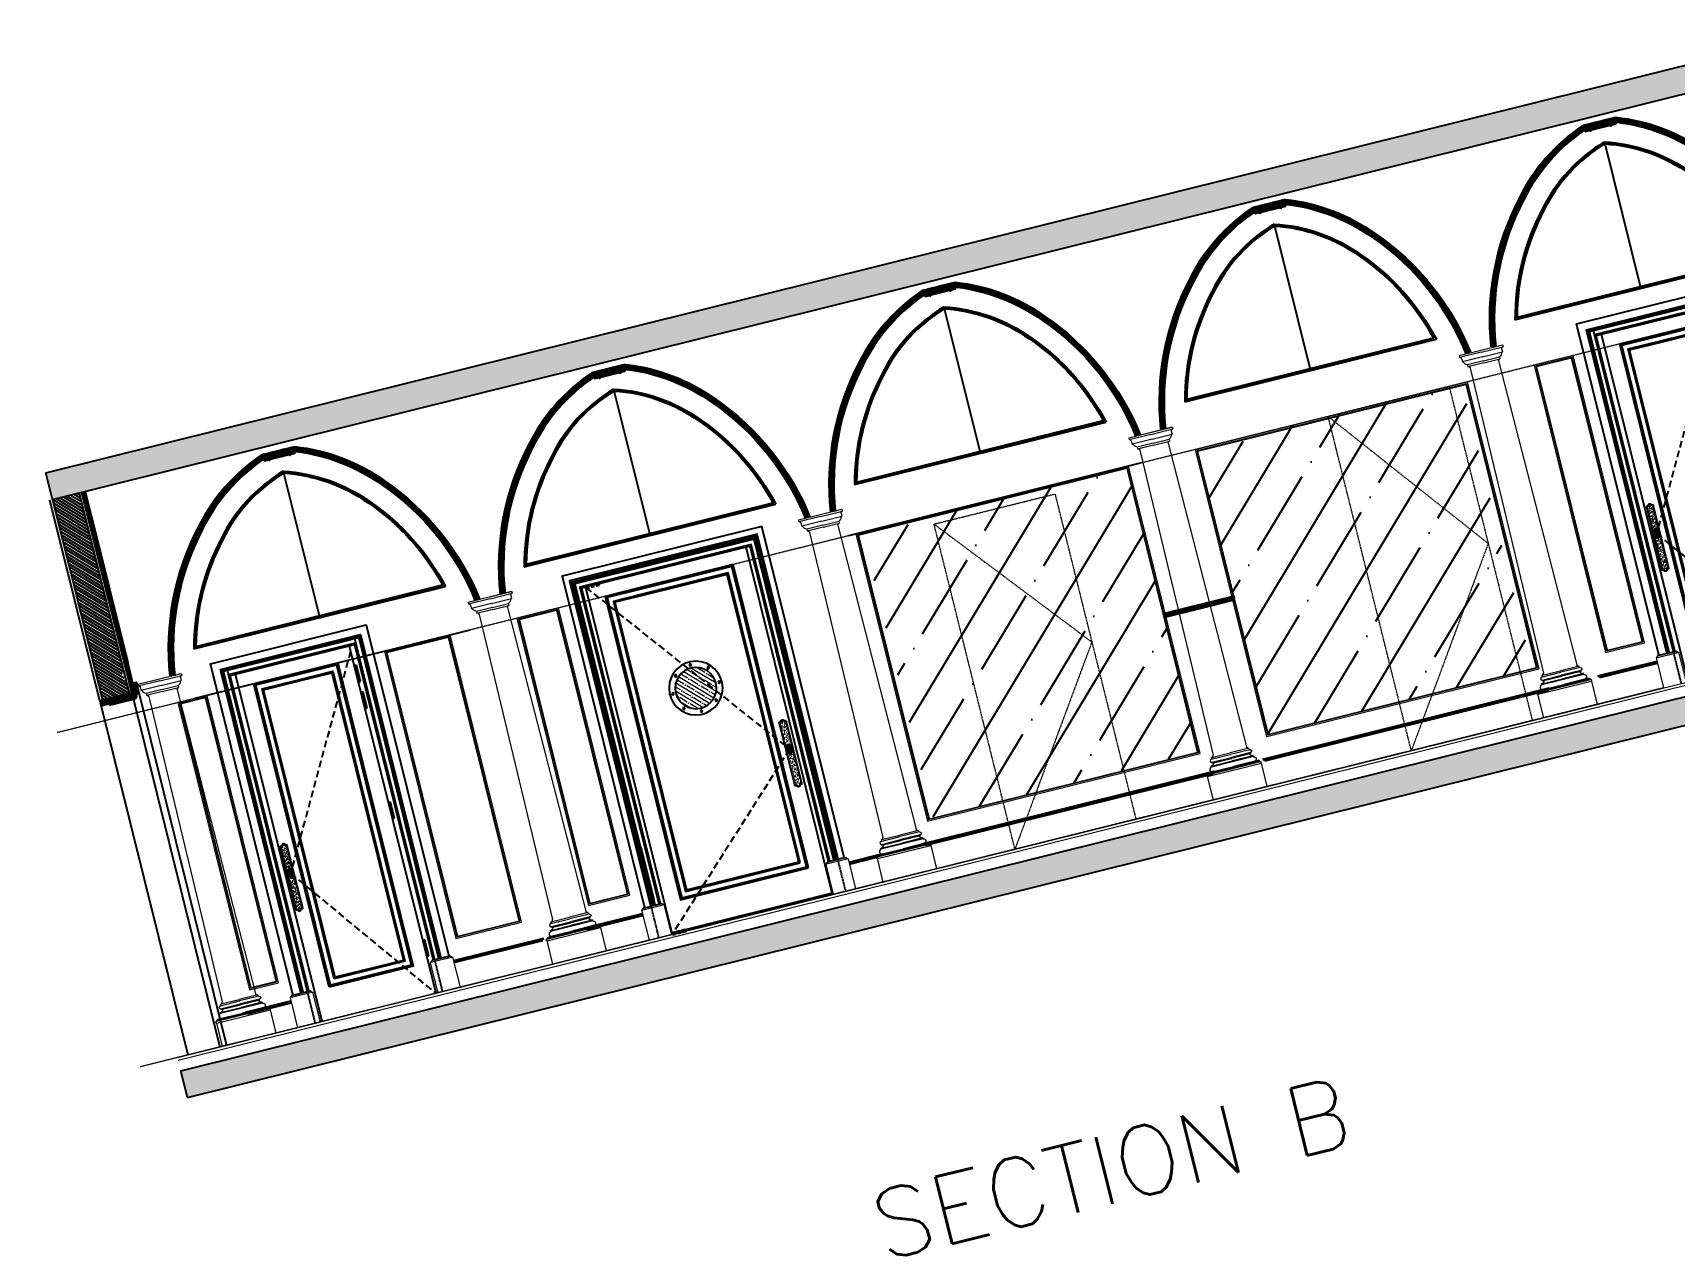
# Model space of a CAD drawing. Header units: inches. Extents: x -207898 to 3408902, y 497526 to 4632928.
# Drawn here: x 262809 to 274724, y 502035 to 510910 of the extents above; entities that cross this region are included whole.
import ezdxf

# ---------------------------------------------------------------- set-up
doc = ezdxf.new("R2010")
doc.units = ezdxf.units.IN
doc.header["$MEASUREMENT"] = 0
for name, pattern in [('DASHED', [0.75, 0.5, -0.25]), ('HIDDEN', [0.375, 0.25, -0.125]), ('HIDDEN2', [0.1875, 0.125, -0.0625])]:
    doc.linetypes.add(name, pattern=pattern)
for name, color, linetype in [('8', 8, 'Continuous'), ('A-Hidden', 8, 'HIDDEN'), ('A-Plaster', 1, 'Continuous'), ('A-TEXT', 7, 'Continuous'), ('brass', 40, 'Continuous'), ('Calliper_stone plaster plan', 31, 'Continuous'), ('DETAIL', 1, 'Continuous'), ('Ext.Walls', 31, 'Continuous'), ('gypsum', 31, 'Continuous'), ('Layer1', 1, 'Continuous'), ('Layer2', 2, 'Continuous'), ('Layer3', 7, 'Continuous'), ('Layer7', 8, 'Continuous'), ('text', 7, 'Continuous'), ('WOOD', 23, 'Continuous')]:
    doc.layers.add(name, color=color, linetype=linetype)
for name, color, linetype, lineweight in [('A-FLOR-TIL1', 6, 'Continuous', 18), ('DIM', 252, 'Continuous', 35), ('Glass', 4, 'Continuous', 0), ('Marble', 6, 'Continuous', 0)]:
    doc.layers.add(name, color=color, linetype=linetype, lineweight=lineweight)
doc.styles.add('romans', font='romans.shx')
pattern_1 = [(148.97142, (267658.8734, 504806.822), (-3.865991, -6.426827), [])]

# ---------------------------------------------------------------- blocks, each defined once
blk = doc.blocks.new('seca')
at = {"layer": 'Layer7', "ltscale": 300}
h = blk.add_hatch(dxfattribs=at)
h.set_pattern_fill('AR-CONC', color=256, scale=10, angle=-13.9714, style=0)
h.set_pattern_definition([(116.028577, (-385371.086, -318706.174), (-71.119169, 11.2278116), [7.5, -82.5]), (171.028577, (-385371.086, -318706.174), (31.625426, 69.643965), [6, -66]), (65.577177, (-385377.01, -318705.24), (-39.493806, 80.871745), [6.374019, -70.114211]), (119.844377, (-385366.26, -318686.77), (-107.563064, 9.705012), [11.25, -123.75]), (69.392977, (-385375.22, -318685.96), (-67.18229, 117.096285), [9.561029, -105.1713]), (174.844377, (-385366.26, -318686.77), (-67.182198, 117.096337), [9, -99]), (145.028577, (-385377.17, -318689.203), (-67.645578, -24.659192), [7.5, -82.5]), (200.028577, (-385377.17, -318689.2), (-6.103844, 76.244295), [6, -66]), (94.577177, (-385382.806, -318691.26), (-73.749461, 51.585045), [6.374019, -70.114211]), (128.528577, (-385371.086, -318706.174), (6.8573079, 32.5981461), [0, -65.2, 0, -67, 0, -66.25]), (158.528577, (-385371.086, -318706.174), (-16.0061014, 44.6258503), [0, -38.2, 0, -63.7, 0, -25.25]), (198.528577, (-385349.446, -318711.558), (-52.3475577, 10.6997366), [0, -25, 0, -78, 0, -103.5]), (208.528577, (-385339.74, -318713.973), (-54.1764206, 23.794676), [0, -32.5, 0, -51.8, 0, -73.5])])
h.paths.add_polyline_path([(100, 4650), (100, 4450), (-13135, 4450), (-13135, 4650)])
h.paths.add_polyline_path([(-13232, 0), (-13232, 200), (100, 200), (100, 0)])
at = {"layer": 'Layer7'}
h = blk.add_hatch(dxfattribs=at)
h.set_pattern_fill('ANSI31,_O', color=8, scale=150, angle=76.0286)
h.set_pattern_definition([(135, (-16963.67, 72613.006), (-13.258252, -13.258252), [])])
edge = h.paths.add_edge_path()
edge.add_line((-12935, 2950), (-13135, 2950))
edge.add_line((-13135, 2950), (-13135, 4450))
edge.add_line((-13135, 4450), (-12935, 4450))
edge.add_line((-12935, 4450), (-12935, 3100))
edge.add_line((-12935, 3100), (-12961, 3100))
edge.add_line((-12961, 3100), (-12961, 3091))
edge.add_line((-12961, 3091), (-12958, 3091))
edge.add_arc((-12945, 3091), 13.4, 180, 270)
edge.add_line((-12945, 3078), (-12945, 3078))
edge.add_line((-12945, 3078), (-12945, 3054))
edge.add_line((-12945, 3054), (-12942, 3054))
edge.add_arc((-12928, 3054), 13.8, 180, 238.1133)
edge.add_line((-12935, 3043), (-12935, 2950))
h = blk.add_hatch(dxfattribs=at)
h.set_pattern_fill('ANSI31,_O', color=8, scale=150, angle=76.0286)
h.set_pattern_definition([(135, (-17060.71, 72588.863), (-13.258252, -13.258252), [])])
h.paths.add_polyline_path([(100, 4450), (-100, 4450), (-100, 200), (100, 200)])
at = {"layer": 'A-FLOR-TIL1', "ltscale": 5}
for p, q in [((-13232, 300), (-100, 300)), ((-13232, 280), (-100, 280))]:
    blk.add_line(p, q, dxfattribs=at)
at = {"layer": 'Layer1', "ltscale": 5}
for points in [[(-13135, 2950), (-13155, 2950), (-13155, 4450)], [(-12935, 2950), (-12915, 2950), (-12915, 4450)], [(-120, 4450), (-120, 300)], [(-13155, 2950), (-13155, 300)], [(-12915, 2950), (-12915, 300)]]:
    blk.add_lwpolyline(points, dxfattribs=at)
at = {"layer": 'Layer3'}
for p, q in [((-13135, 4650), (100, 4650)), ((-13135, 4450), (-13135, 4650, 0)), ((100, 4650), (100, 0)), ((-13135, 4450, 0), (100, 4450, 0)), ((-13135, 4450), (-13135, 2950)), ((-12935, 4450), (-12935, 2950)), ((-100, 4450), (-100, 200)), ((-12935, 2950), (-13135, 2950)), ((-13232, 200), (100, 200)), ((-13232, 0), (-13232, 200)), ((-13232, 0), (100, 0))]:
    blk.add_line(p, q, dxfattribs=at)
blk = doc.blocks.new('arc01')
at = {"layer": 'gypsum'}
h = blk.add_hatch(dxfattribs=at)
h.set_pattern_fill('ANSI31', color=256, scale=50, style=0)
h.set_pattern_definition([(45, (-13254.309, 35270.839), (-4.4194174, 4.4194174), [])])
h.paths.add_polyline_path([(-5, 1232, 0.000273), (-7, 1233), (-254, 1233, 0.000176), (-255, 1233), (-255, 1193, -0.414214), (-245, 1183), (-213, 1183, 1), (-201, 1183), (-60, 1183, 1), (-48, 1183), (-15, 1183, -0.414214), (-5, 1193)])
at = {"color": 2, "elevation": 0}
for points in [[(-255, 1232, 0.128366), (-826, 835, 0.149086), (-1289, -167)], [(-5, 1232, -0.128366), (566, 835, -0.149086), (1028, -167)]]:
    blk.add_lwpolyline(points, format="xyb", dxfattribs=at)
at = {"layer": 'A-Plaster'}
blk.add_line((-130, 1077, 0), (-130, 0), dxfattribs=at)
at = {"layer": 'gypsum'}
for p, q in [((811, -17, 0), (-1072, -17, 0)), ((798, -7, 0), (-1059, -7, 0)), ((792, -2, 0), (-1053, -2, 0))]:
    blk.add_line(p, q, dxfattribs=at)
at = {"layer": 'gypsum', "elevation": 0}
for points in [[(-255, 1222, 0.127701), (-819, 828, 0.1491), (-1279, -168)], [(-255, 1211, 0.127025), (-811, 822, 0.149115), (-1269, -170)], [(-255, 1206, 0.126684), (-807, 818, 0.149122), (-1264, -170)], [(-255, 1195, 0.125992), (-800, 812, 0.149137), (-1254, -172)], [(-5, 1222, -0.127701), (558, 828, -0.1491), (1018, -168)], [(-5, 1211, -0.127025), (551, 822, -0.149115), (1008, -170)], [(-5, 1206, -0.126684), (547, 818, -0.149122), (1003, -170)], [(-5, 1195, -0.125992), (539, 812, -0.149137), (993, -172)], [(-130, 1079, 0.142546), (-687, 713, 0.122755), (-1072, -17, 0.122755)], [(-130, 1079, -0.142546), (426, 713, -0.122755), (811, -17, -0.122755)], [(-130, 1069, 0.141907), (-679, 706, 0.120864), (-1059, -7, 0.120864)], [(-130, 1064, 0.141583), (-676, 703, 0.119908), (-1053, -2, 0.119908)], [(-130, 1069, -0.141907), (419, 706, -0.120864), (798, -7, -0.120864)], [(-130, 1064, -0.141583), (415, 703, -0.119908), (792, -2, -0.119908)]]:
    blk.add_lwpolyline(points, format="xyb", dxfattribs=at)
at = {"layer": 'Layer2', "lineweight": 0, "ltscale": 30, "elevation": 0}
blk.add_lwpolyline([(-15, 1183), (-48, 1183, -1), (-60, 1183), (-201, 1183, -1), (-213, 1183), (-245, 1183, 0.414214), (-255, 1193), (-255, 1193), (-255, 1233), (-5, 1233), (-5, 1193, 0.414214)], format="xyb", close=True, dxfattribs=at)
blk = doc.blocks.new('m01')
at = {"layer": 'A-Plaster', "xscale": -0.9999999999999998}
blk.add_blockref('arc01', (7911, -69446, 0), dxfattribs=at)
blk = doc.blocks.new('deco column')
at = {"layer": 'Ext.Walls', "lineweight": 0}
for p, q in [((7577, -5088, 0), (7252, -5088, 0)), ((7252, -5088, 0), (7252, -5103, 0)), ((7415, -5103, 0), (7252, -5103, 0)), ((7265, -5114, 0), (7265, -5138, 0)), ((7415, -5103, 0), (7577, -5103, 0)), ((7565, -5114, 0), (7565, -5138, 0)), ((7577, -5088, 0), (7577, -5103, 0)), ((7415, -5138, 0), (7265, -5138, 0)), ((7308, -5215, 0), (7290, -7473, 0)), ((7415, -5168, 0), (7295, -5168, 0)), ((7295, -5168, 0), (7295, -5183, 0)), ((7415, -5183, 0), (7295, -5183, 0)), ((7308, -5195, 0), (7308, -5215, 0)), ((7415, -5138, 0), (7565, -5138, 0)), ((7415, -5168, 0), (7535, -5168, 0)), ((7415, -5183, 0), (7535, -5183, 0)), ((7521, -5195, 0), (7521, -5215, 0)), ((7521, -5215, 0), (7540, -7473, 0)), ((7535, -5168, 0), (7535, -5183, 0)), ((7271, -7498, 0), (7415, -7498, 0)), ((7276, -7486, 0), (7415, -7486, 0)), ((7276, -7498, 0), (7276, -7486, 0)), ((7553, -7486, 0), (7415, -7486, 0)), ((7559, -7498, 0), (7415, -7498, 0)), ((7553, -7498, 0), (7553, -7486, 0)), ((7240, -7588, 0), (7415, -7588, 0)), ((7258, -7546, 0), (7415, -7546, 0)), ((7258, -7553, 0), (7258, -7546, 0)), ((7258, -7553, 0), (7572, -7553, 0)), ((7271, -7520, 0), (7415, -7520, 0)), ((7271, -7527, 0), (7271, -7520, 0)), ((7271, -7527, 0), (7415, -7527, 0)), ((7559, -7520, 0), (7415, -7520, 0)), ((7559, -7527, 0), (7415, -7527, 0)), ((7572, -7546, 0), (7415, -7546, 0)), ((7589, -7588, 0), (7415, -7588, 0)), ((7559, -7527, 0), (7559, -7520, 0)), ((7572, -7553, 0), (7572, -7546, 0))]:
    blk.add_line(p, q, dxfattribs=at)
at = {"layer": 'Ext.Walls', "lineweight": 0, "elevation": 0}
blk.add_lwpolyline([(7415, -5088), (7255, -5088)], dxfattribs=at)
at = {"layer": 'Ext.Walls', "lineweight": 0}
for centre, radius, start, end in [((7252, -5115, 0), 12.4, 2.2566, 75.6666), ((7577, -5115, 0), 12.4, 104.3334, 177.7434), ((7313, -5130, 0), 42.1, 190.9695, 244.5872), ((7295, -5196, 0), 13.3, 3.4202, 77.6829), ((7534, -5196, 0), 13.3, 102.3171, 176.5798), ((7517, -5130, 0), 42.1, 295.4128, 349.0305)]:
    blk.add_arc(centre, radius, start, end, dxfattribs=at)
for centre, major_axis, start_param, end_param in [((7271, -7509, 0), (-7.83, 7.83), -0.785398, 2.356194), ((7276, -7473, 0), (-9.56, 9.56), 2.621969, 3.910571), ((7258, -7571, 0), (12.2, 12.2), 0.785398, 3.926991), ((7254, -7512, 0), (24.1, 24.1), 4.043473, 4.698234), ((7273, -7533, 0), (-4.25, 4.25), 3.211342, 5.374534)]:
    blk.add_ellipse(centre, major_axis=major_axis, ratio=1, start_param=start_param, end_param=end_param, dxfattribs=at)
at = {"layer": 'Ext.Walls', "lineweight": 0, "extrusion": (0, 0, -1)}
for centre, major_axis, start_param, end_param in [((7553, -7473, 0), (9.56, 9.56), 2.621969, 3.910571), ((7559, -7509, 0), (7.83, 7.83), -0.785398, 2.356194), ((7556, -7533, 0), (4.25, 4.25), 3.211342, 5.374534), ((7575, -7512, 0), (-24.1, 24.1), 4.043473, 4.698234), ((7572, -7571, 0), (-12.2, 12.2), 0.785398, 3.926991)]:
    blk.add_ellipse(centre, major_axis=major_axis, ratio=1, start_param=start_param, end_param=end_param, dxfattribs=at)
at = {"layer": 'Marble', "color": 6}
for p, q in [((7615, -7613, 0), (7215, -7613, 0)), ((7217, -7603, 0), (7613, -7603, 0)), ((7603, -7593, 0), (7227, -7593, 0))]:
    blk.add_line(p, q, dxfattribs=at)
at = {"layer": 'Marble', "color": 6, "elevation": 0}
for points in [[(7215, -7613), (7212, -7613), (7212, -7603), (7217, -7603, -0.414214), (7227, -7593), (7227, -7588), (7415, -7588)], [(7615, -7613), (7618, -7613), (7618, -7603), (7613, -7603, 0.414214), (7603, -7593), (7603, -7588), (7415, -7588)]]:
    blk.add_lwpolyline(points, format="xyb", dxfattribs=at)
blk.add_lwpolyline([(7215, -7613), (7215, -7788), (7615, -7788), (7615, -7613)], dxfattribs=at)
blk = doc.blocks.new('door handle with plate')
at = {"layer": 'brass', "lineweight": 0}
h = blk.add_hatch(dxfattribs=at)
h.set_pattern_fill('AR-SAND', color=256, scale=0.4)
h.set_pattern_definition([(37.5, (-905.333, -868.295), (-0.640013, 19.57653), [0, -15.4432, 0, -17.272, 0, -16.51]), (7.5, (-905.333, -868.295), (17.98093, 28.673), [0, -8.3312, 0, -13.9192, 0, -5.334]), (327.5, (-917.83, -868.295), (31.639695, 0.057487), [0, -5.08, 0, -18.288, 0, -23.876]), (317.5, (-917.83, -868.295), (30.54226, 8.91717), [0, -2.54, 0, -11.9888, 0, -13.716])])
edge = h.paths.add_edge_path()
edge.add_line((5579, 1304), (5569, 1304))
edge.add_arc((5558, 1305), 11.4, 356.9527, 543.0473)
edge.add_line((5546, 1304), (5537, 1304))
edge.add_line((5537, 1304), (5537, 836))
edge.add_line((5537, 836), (5546, 836))
edge.add_arc((5558, 835), 11.4, 176.9527, 363.0473)
edge.add_line((5569, 836), (5579, 836))
edge.add_line((5579, 836), (5579, 1304))
edge = h.paths.add_edge_path(flags=16)
edge.add_line((5553, 1015), (5553, 1016))
edge.add_arc((5558, 1009), 8.54, 55.5917, 127.2544, ccw=False)
edge.add_line((5563, 1016), (5563, 1016))
edge.add_arc((5558, 1010), 7.54, 51.4977, 134.7965)
edge = h.paths.add_edge_path(flags=16)
edge.add_ellipse((5558, 1100), major_axis=(0, -36), ratio=0.472222, start_angle=0, end_angle=360)
edge = h.paths.add_edge_path(flags=0)
edge.add_spline(control_points=[(5558, 1066), (5558, 1066), (5559, 1066), (5560, 1067), (5561, 1067), (5563, 1068), (5564, 1069), (5565, 1071), (5566, 1072), (5568, 1075), (5569, 1077), (5570, 1082), (5571, 1085), (5572, 1090), (5572, 1093), (5573, 1099), (5573, 1102), (5572, 1108), (5572, 1111), (5571, 1117), (5570, 1120), (5568, 1124), (5567, 1126), (5565, 1129), (5564, 1131), (5562, 1132), (5561, 1133), (5559, 1134), (5559, 1134), (5557, 1134), (5557, 1134), (5555, 1134), (5554, 1133), (5553, 1132), (5552, 1132), (5551, 1130), (5550, 1129), (5548, 1127), (5548, 1126), (5546, 1122), (5545, 1119), (5544, 1114), (5543, 1111), (5543, 1104), (5542, 1101), (5543, 1094), (5543, 1091), (5544, 1085), (5545, 1082), (5547, 1077), (5548, 1075), (5550, 1071), (5551, 1070), (5553, 1068), (5554, 1067), (5555, 1066), (5556, 1066), (5557, 1066), (5557, 1066), (5558, 1066)], knot_values=[0, 0, 0, 0, 0.16901, 0.16901, 0.33802, 0.33802, 0.50703, 0.50703, 0.67604, 0.67604, 0.938571, 0.938571, 1.201101, 1.201101, 1.463632, 1.463632, 1.726163, 1.726163, 1.988693, 1.988693, 2.251224, 2.251224, 2.513755, 2.513755, 2.724578, 2.724578, 2.935401, 2.935401, 3.103312, 3.103312, 3.271224, 3.271224, 3.439135, 3.439135, 3.607046, 3.607046, 3.774958, 3.774958, 3.942869, 3.942869, 4.222, 4.222, 4.501132, 4.501132, 4.780263, 4.780263, 5.059395, 5.059395, 5.338526, 5.338526, 5.617657, 5.617657, 5.833162, 5.833162, 6.048667, 6.048667, 6.216772, 6.216772, 6.283185, 6.283185, 6.283185, 6.283185], degree=3, periodic=0)
h = blk.add_hatch(dxfattribs=at)
h.set_pattern_fill('ANSI36', color=256)
h.set_pattern_definition([(45, (-905.333, -868.295), (1.683798, 6.1739261), [7.9375, -1.5875, 0, -1.5875])])
edge = h.paths.add_edge_path()
edge.add_spline(control_points=[(5558, 1066), (5558, 1066), (5559, 1066), (5560, 1067), (5561, 1067), (5563, 1068), (5564, 1069), (5565, 1071), (5566, 1072), (5568, 1075), (5569, 1077), (5570, 1082), (5571, 1085), (5572, 1090), (5572, 1093), (5573, 1099), (5573, 1102), (5572, 1108), (5572, 1111), (5571, 1117), (5570, 1120), (5568, 1124), (5567, 1126), (5565, 1129), (5564, 1131), (5562, 1132), (5561, 1133), (5559, 1134), (5559, 1134), (5557, 1134), (5557, 1134), (5555, 1134), (5554, 1133), (5553, 1132), (5552, 1132), (5551, 1130), (5550, 1129), (5548, 1127), (5548, 1126), (5546, 1122), (5545, 1119), (5544, 1114), (5543, 1111), (5543, 1104), (5542, 1101), (5543, 1094), (5543, 1091), (5544, 1085), (5545, 1082), (5547, 1077), (5548, 1075), (5550, 1071), (5551, 1070), (5553, 1068), (5554, 1067), (5555, 1066), (5556, 1066), (5557, 1066), (5557, 1066), (5558, 1066)], knot_values=[0, 0, 0, 0, 0.16901, 0.16901, 0.33802, 0.33802, 0.50703, 0.50703, 0.67604, 0.67604, 0.938571, 0.938571, 1.201101, 1.201101, 1.463632, 1.463632, 1.726163, 1.726163, 1.988693, 1.988693, 2.251224, 2.251224, 2.513755, 2.513755, 2.724578, 2.724578, 2.935401, 2.935401, 3.103312, 3.103312, 3.271224, 3.271224, 3.439135, 3.439135, 3.607046, 3.607046, 3.774958, 3.774958, 3.942869, 3.942869, 4.222, 4.222, 4.501132, 4.501132, 4.780263, 4.780263, 5.059395, 5.059395, 5.338526, 5.338526, 5.617657, 5.617657, 5.833162, 5.833162, 6.048667, 6.048667, 6.216772, 6.216772, 6.283185, 6.283185, 6.283185, 6.283185], degree=3, periodic=0)
at = {"layer": 'brass', "elevation": 0}
blk.add_lwpolyline([(5543, 1308), (5533, 1308), (5533, 832), (5543, 832, 0.798957), (5573, 832), (5583, 832), (5583, 1308), (5573, 1308, 0.798957)], format="xyb", close=True, dxfattribs=at)
at = {"layer": 'brass', "lineweight": 0, "elevation": 0}
blk.add_lwpolyline([(5546, 1304), (5537, 1304), (5537, 836), (5546, 836, 1.054652), (5569, 836), (5579, 836), (5579, 1304), (5569, 1304, 1.054652)], format="xyb", close=True, dxfattribs=at)
at = {"layer": 'brass', "extrusion": (0, 0, -1)}
blk.add_ellipse((5558, 1100, 0), major_axis=(0, -36), ratio=0.472222, dxfattribs=at)
at = {"layer": 'brass', "lineweight": 0}
blk.add_open_spline([(5558, 1066, 0), (5557, 1066, 0), (5556, 1066, 0), (5555, 1067, 0), (5554, 1067, 0), (5552, 1068, 0), (5552, 1069, 0), (5550, 1071, 0), (5549, 1072, 0), (5548, 1075, 0), (5547, 1077, 0), (5545, 1082, 0), (5544, 1085, 0), (5543, 1090, 0), (5543, 1093, 0), (5542, 1099, 0), (5543, 1102, 0), (5543, 1108, 0), (5543, 1111, 0), (5545, 1117, 0), (5545, 1120, 0), (5547, 1124, 0), (5548, 1126, 0), (5550, 1129, 0), (5551, 1131, 0), (5553, 1132, 0), (5554, 1133, 0), (5556, 1134, 0), (5556, 1134, 0), (5558, 1134, 0), (5558, 1134, 0), (5560, 1134, 0), (5561, 1133, 0), (5562, 1132, 0), (5563, 1132, 0), (5564, 1130, 0), (5565, 1129, 0), (5567, 1127, 0), (5567, 1126, 0), (5569, 1122, 0), (5570, 1119, 0), (5571, 1114, 0), (5572, 1111, 0), (5572, 1104, 0), (5573, 1101, 0), (5572, 1094, 0), (5572, 1091, 0), (5571, 1085, 0), (5570, 1082, 0), (5569, 1077, 0), (5567, 1075, 0), (5565, 1071, 0), (5564, 1070, 0), (5563, 1068, 0), (5562, 1067, 0), (5560, 1066, 0), (5559, 1066, 0), (5558, 1066, 0), (5558, 1066, 0), (5558, 1066, 0)], degree=3, knots=[0, 0, 0, 0, 0.16901, 0.16901, 0.33802, 0.33802, 0.50703, 0.50703, 0.67604, 0.67604, 0.938571, 0.938571, 1.201101, 1.201101, 1.463632, 1.463632, 1.726163, 1.726163, 1.988693, 1.988693, 2.251224, 2.251224, 2.513755, 2.513755, 2.724578, 2.724578, 2.935401, 2.935401, 3.103312, 3.103312, 3.271224, 3.271224, 3.439135, 3.439135, 3.607046, 3.607046, 3.774958, 3.774958, 3.942869, 3.942869, 4.222, 4.222, 4.501132, 4.501132, 4.780263, 4.780263, 5.059395, 5.059395, 5.338526, 5.338526, 5.617657, 5.617657, 5.833162, 5.833162, 6.048667, 6.048667, 6.216772, 6.216772, 6.283185, 6.283185, 6.283185, 6.283185], dxfattribs=at)
blk = doc.blocks.new('WD-06.A')
at = {"layer": 'Glass'}
h = blk.add_hatch(dxfattribs=at)
h.set_pattern_fill('ANSI35', color=256, scale=200, style=0)
h.set_pattern_definition([(45, (-43914.87, -26049.91), (-35.35534, 35.35534), []), (45, (-43879.51, -26049.91), (-35.35534, 35.35534), [62.5, -12.5, 0, -12.5])])
edge = h.paths.add_edge_path()
edge.add_arc((-21084, -24355), 150, 0, 360)
at = {"layer": '8', "linetype": 'HIDDEN', "ltscale": 100, "elevation": 0}
for points in [[(-20485, -23441), (-20485, -23461), (-20585, -23461), (-20585, -23441), (-20485, -23441)], [(-20485, -26055), (-20485, -26035), (-20585, -26035), (-20585, -26055), (-20485, -26055)]]:
    blk.add_lwpolyline(points, dxfattribs=at)
at = {"layer": '8', "elevation": 0}
blk.add_lwpolyline([(-20417, -25380), (-20417, -25770)], dxfattribs=at)
blk.add_lwpolyline([(-20417, -25380), (-20417, -25770)], dxfattribs=at)
at = {"layer": '8'}
for centre, radius in [((-21084, -24355, 0), 195), ((-21084, -24182, 0), 7), ((-21084, -24355, 0), 150), ((-21206, -24233, 0), 7), ((-20963, -24233, 0), 7), ((-21257, -24355, 0), 7), ((-20912, -24355, 0), 7), ((-21206, -24477, 0), 7), ((-21084, -24527, 0), 7), ((-20963, -24477, 0), 7)]:
    blk.add_circle(centre, radius, dxfattribs=at)
at = {"layer": 'gypsum', "ltscale": 5, "elevation": 0}
for points in [[(-21832, -25810), (-21832, -23333), (-20337, -23333), (-20337, -25810)], [(-21786, -25810), (-21786, -23378), (-20382, -23378), (-20383, -25810)], [(-21774, -25810), (-21774, -23391), (-20395, -23391), (-20395, -25810)], [(-21768, -25810), (-21768, -23396), (-20400, -23396), (-20401, -25810)], [(-21759, -25810), (-21759, -23406), (-20410, -23406), (-20410, -25810)], [(-21755, -25810), (-21755, -23409), (-20413, -23409), (-20414, -25810)], [(-21724, -25810), (-21724, -23440), (-20444, -23440), (-20445, -25810)], [(-21720, -25810), (-21720, -23444), (-20448, -23444), (-20449, -25810)], [(-21714, -25810), (-21714, -23450), (-20454, -23450), (-20455, -25810)]]:
    blk.add_lwpolyline(points, dxfattribs=at)
at = {"layer": 'Layer1', "linetype": 'HIDDEN2', "ltscale": 30, "elevation": 0}
blk.add_lwpolyline([(-21784, -26050), (-21784, -23400), (-20384, -23400), (-20384, -26050)], dxfattribs=at)
at = {"layer": 'Layer7', "linetype": 'HIDDEN', "ltscale": 200, "elevation": 0}
blk.add_lwpolyline([(-20485, -23453), (-21636, -24950), (-20484, -26050)], dxfattribs=at)
at = {"layer": 'Marble'}
for p, q in [((-21857, -25825, 0), (-21694, -25825, 0)), ((-21842, -25815, 0), (-21704, -25815, 0)), ((-21832, -25810, 0), (-21714, -25810, 0)), ((-20315, -25825, 0), (-20474, -25825, 0)), ((-20327, -25815, 0), (-20464, -25815, 0)), ((-20327, -25810, 0), (-20454, -25810, 0))]:
    blk.add_line(p, q, dxfattribs=at)
at = {"layer": 'Marble', "elevation": 0}
for points in [[(-21832, -25810), (-21832, -25810), (-21842, -25810), (-21842, -25815, 0.414214), (-21852, -25825), (-21857, -25825), (-21857, -26050)], [(-21714, -25810), (-21714, -25810), (-21704, -25810), (-21704, -25815, -0.414214), (-21694, -25825), (-21689, -25825), (-21689, -26050)], [(-20454, -25810), (-20454, -25810), (-20464, -25810), (-20464, -25815, 0.414214), (-20474, -25825), (-20479, -25825), (-20479, -26050)], [(-20337, -25810), (-20337, -25810), (-20327, -25810), (-20327, -25815, -0.414214), (-20317, -25825), (-20312, -25825), (-20312, -26050)]]:
    blk.add_lwpolyline(points, format="xyb", dxfattribs=at)
at = {"layer": 'WOOD', "ltscale": 5, "elevation": 0}
for points in [[(-21684, -26050), (-21684, -23450), (-20484, -23450), (-20484, -26050)], [(-21563, -25820), (-21563, -23550), (-20859, -23550), (-20605, -23550), (-20605, -25820), (-21563, -25820)], [(-21684, -26040), (-20484, -26040)]]:
    blk.add_lwpolyline(points, dxfattribs=at)
for points in [[(-21556, -25813), (-21556, -23557), (-20859, -23557), (-20612, -23557), (-20612, -25813)], [(-21551, -25808), (-21551, -23562), (-20859, -23562), (-20618, -23562), (-20618, -25808)], [(-21513, -25770), (-21513, -23600), (-20859, -23600), (-20655, -23600), (-20655, -25770)], [(-21507, -25764), (-21507, -23606), (-20859, -23606), (-20661, -23606), (-20661, -25764)], [(-21504, -25761), (-21504, -23609), (-20859, -23609), (-20664, -23609), (-20664, -25761)]]:
    blk.add_lwpolyline(points, close=True, dxfattribs=at)
blk.add_blockref('door handle with plate', (-27194, -26050, 0))
blk = doc.blocks.new('Hinge')
at = {"layer": 'DETAIL'}
for p, q in [((-7.5, 0), (-7.5, 120)), ((-7.5, 120), (7.5, 120)), ((7.5, 120), (7.5, 0)), ((-7.5, 116), (7.5, 116)), ((-7.5, 88), (7.5, 88)), ((-7.5, 60), (7.5, 60)), ((-7.5, 32), (7.5, 32)), ((7.5, 4), (-7.5, 4)), ((7.5, 0), (-7.5, 0))]:
    blk.add_line(p, q, dxfattribs=at)
blk = doc.blocks.new('door2700')
at = {"layer": 'Layer1', "linetype": 'HIDDEN2', "ltscale": 10, "elevation": 0}
blk.add_lwpolyline([(-1082, 0), (-1082, 2650), (-132, 2650), (-132, 0)], dxfattribs=at)
at = {"layer": 'Layer7', "linetype": 'HIDDEN', "ltscale": 200, "elevation": 0}
blk.add_lwpolyline([(-182, 2560), (-994, 1100), (-182, 0)], dxfattribs=at)
at = {"layer": 'Marble'}
for p, q in [((-1190, 240, 0), (-1072, 240, 0)), ((-25, 240, 0), (-142, 240, 0)), ((-1215, 225, 0), (-1052, 225, 0)), ((-1200, 235, 0), (-1062, 235, 0)), ((0, 225, 0), (-162, 225, 0)), ((-15, 235, 0), (-152, 235, 0))]:
    blk.add_line(p, q, dxfattribs=at)
at = {"layer": 'Marble', "elevation": 0}
for points in [[(-1190, 240), (-1190, 240), (-1200, 240), (-1200, 235, 0.414214), (-1210, 225), (-1215, 225), (-1215, 0)], [(-1072, 240), (-1072, 240), (-1062, 240), (-1062, 235, -0.414214), (-1052, 225), (-1047, 225), (-1047, 0)], [(-142, 240), (-142, 240), (-152, 240), (-152, 235, 0.414214), (-162, 225), (-167, 225), (-167, 0)]]:
    blk.add_lwpolyline(points, format="xyb", dxfattribs=at)
at = {"layer": 'Marble'}
blk.add_lwpolyline([(-25, 240), (-25, 240), (-15, 240), (-15, 235, -0.414214), (-5, 225), (0, 225), (0, 0)], format="xyb", dxfattribs=at)
at = {"layer": 'WOOD', "ltscale": 5, "elevation": 0}
for points in [[(-1190, 241), (-1190, 2717), (-25, 2717), (-25, 240)], [(-1131, 241), (-1131, 2659), (-83, 2659), (-83, 240)], [(-1126, 241), (-1126, 2654), (-88, 2654), (-88, 240)], [(-1117, 241), (-1117, 2644), (-98, 2644), (-98, 240)], [(-1113, 241), (-1113, 2641), (-101, 2641), (-101, 240)], [(-1082, 241), (-1082, 2610), (-132, 2610), (-132, 240)], [(-1078, 241), (-1078, 2606), (-136, 2606), (-136, 240)], [(-1072, 241), (-1072, 2600), (-142, 2600), (-142, 240)], [(-1032, 0), (-1032, 2600), (-182, 2600), (-182, 0)], [(-921, 230), (-921, 2500), (-607, 2500), (-293, 2500), (-293, 230), (-921, 230)]]:
    blk.add_lwpolyline(points, dxfattribs=at)
for points in [[(-914, 237), (-914, 2493), (-607, 2493), (-300, 2493), (-300, 237)], [(-909, 242), (-909, 2488), (-607, 2488), (-305, 2488), (-305, 242)], [(-871, 280), (-871, 2450), (-607, 2450), (-343, 2450), (-343, 280)], [(-865, 286), (-865, 2444), (-607, 2444), (-349, 2444), (-349, 286)], [(-862, 289), (-862, 2441), (-607, 2441), (-352, 2441), (-352, 289)]]:
    blk.add_lwpolyline(points, close=True, dxfattribs=at)
blk.add_blockref('door handle with plate', (-6552, 0, 0))
at = {"layer": 'text', "xscale": -1, "rotation": 359.9999999999914}
for p in [(-173, 2331, 0), (-173, 2131, 0), (-173, 1307, 0), (-173, 277, 0)]:
    blk.add_blockref('Hinge', p, dxfattribs=at)

msp = doc.modelspace()

# ---------------------------------------------------------------- hatches: boundary and pattern name
at = {"layer": '8'}
h = msp.add_hatch(dxfattribs=at)
h.set_pattern_fill('ANSI31', color=256, scale=20, style=0)
h.set_pattern_definition([(58.9714233, (253419.0177, 457854.8273), (-2.14227579, 1.28866382), [])])
edge = h.paths.add_edge_path()
edge.add_line((263223.3, 507381.2), (263224.5, 507376.4))
edge.add_line((263224.5, 507376.4), (263214.8, 507373.9))
edge.add_line((263214.8, 507373.9), (263165.2, 507573.4))
edge.add_line((263165.2, 507573.4), (263189.4, 507579.5))
edge.add_line((263189.4, 507579.5), (263235.4, 507394.5))
edge.add_line((263235.4, 507394.5), (263230.6, 507393.3))
edge.add_arc((263220.9, 507390.9), 10, -76.02858, 13.97142, ccw=False)
h = msp.add_hatch(dxfattribs=at)
h.set_pattern_fill('ANSI31', color=256, scale=20, angle=193.97142, style=0)
h.set_pattern_definition([(238.9714233, (282659.1374, 444685.4327), (2.14227579, -1.28866382), [])])
edge = h.paths.add_edge_path()
edge.add_line((271529.4, 506818.9), (271015, 506690.9))
edge.add_line((271015, 506690.9), (271017.5, 506681.2))
edge.add_line((271017.5, 506681.2), (271022.3, 506682.4))
edge.add_arc((271032, 506684.8), 10, -166.02858, -76.02858)
edge.add_line((271034.4, 506675.1), (271035.6, 506670.3))
edge.add_line((271035.6, 506670.3), (271271, 506728.8))
edge.add_line((271271, 506728.8), (271520.8, 506791))
edge.add_line((271520.8, 506791), (271519.6, 506795.8))
edge.add_arc((271517.2, 506805.5), 10, -76.02858, 13.97142)
edge.add_line((271526.9, 506807.9), (271531.8, 506809.1))
edge.add_line((271531.8, 506809.1), (271529.4, 506818.9))
edge.add_line((271529.4, 506818.9), (271015, 506690.9))
h = msp.add_hatch(dxfattribs=at)
h.set_pattern_fill('ANSI31', color=256, scale=20, angle=373.97142, style=0)
h.set_pattern_definition([(58.9714233, (318599.3372, 536672.628), (-2.14227579, 1.28866382), [])])
h.paths.add_polyline_path([(263471.3, 506343), (263481, 506345.4), (263482.2, 506340.5, -0.4142136), (263494.3, 506333.2), (263499.2, 506334.4), (263517.3, 506261.7), (263535.4, 506188.9), (263530.1, 506189.4, -0.0000832), (263530.6, 506187.7), (263511.2, 506182.8), (263493, 506255.6)])
h = msp.add_hatch(dxfattribs=at)
h.set_pattern_fill('ANSI31', color=256, scale=20, angle=193.97142, style=0)
h.set_pattern_definition([(148.9714233, (242237.817, 562849.8758), (1.28866382, 2.14227579), [])])
h.paths.add_polyline_path([(263573.8, 506138.3), (263525.2, 506126.2), (263511.2, 506182.8), (263559.7, 506194.9)])
at = {"layer": 'Layer7'}
h = msp.add_hatch(dxfattribs=at)
h.set_pattern_fill('ANSI35', color=256, scale=2000, angle=13.97142, style=0)
h.set_pattern_definition([(58.9714, (303200.2, 532841.35), (-428.455, 257.733), []), (58.9714, (303543.3, 532926.7), (-428.455, 257.733), [625, -125, 0, -125])])
h.paths.add_polyline_path([(271263.4, 507887.9), (273181.9, 508365.3), (273697.4, 506293.4), (271778.9, 505816.1)])
h = msp.add_hatch(dxfattribs=at)
h.set_pattern_fill('ANSI35', color=256, scale=2000, angle=13.97142, style=0)
h.set_pattern_definition([(58.9714, (300767.4, 532236.07), (-428.455, 257.733), []), (58.9714, (301110.5, 532321.43), (-428.455, 257.733), [625, -125, 0, -125])])
h.paths.add_polyline_path([(268830.6, 507282.7), (270749.1, 507760), (271264.6, 505688.1), (269346, 505210.8)])
at = {"layer": 'WOOD', "lineweight": 0, "ltscale": 5}
h = msp.add_hatch(dxfattribs=at)
h.set_pattern_fill('ANSI31', color=256, scale=60, angle=103.97142)
h.set_pattern_definition([(148.97142, (267615.145, 504816.922), (-3.865991, -6.426827), [])])
h.paths.add_polyline_path([(263294.4, 506059.9), (263304.1, 506021), (263359.4, 506034.8), (263358.7, 506037.7), (263362.6, 506038.7), (263365.7, 506026.1), (263539.4, 506069.3), (263537, 506079), (263527.3, 506117.8)])
h = msp.add_hatch(dxfattribs=at)
h.set_pattern_fill('ANSI31', color=256, scale=60, angle=-76.02858)
h.set_pattern_definition(pattern_1)
h.paths.add_polyline_path([(263525.2, 506126.2), (263529.4, 506109.3), (263533.6, 506110.4), (263539.3, 506087.8), (263535.1, 506086.7), (263539.5, 506068.9), (263558.9, 506073.8), (263557.5, 506079.6, 0.4142136), (263560.4, 506084.4), (263566.2, 506085.9, -0.0473727), (263565.1, 506096.1, -0.1613322), (263569, 506106.5, 0.2509546), (263570.9, 506112.8, 0.435265), (263563.6, 506117.2), (263562.7, 506120.5), (263567.6, 506121.7), (263565.3, 506131), (263560.4, 506129.8), (263559.2, 506134.7)])
h = msp.add_hatch(dxfattribs=at)
h.set_pattern_fill('ANSI31', color=256, scale=60, angle=-76.02858)
h.set_pattern_definition(pattern_1)
h.paths.add_polyline_path([(263533.6, 506110.4), (263539.3, 506087.8), (263535.1, 506086.7), (263529.4, 506109.3)])

# ---------------------------------------------------------------- linework, layer by layer
at = {"layer": '8', "linetype": 'HIDDEN2', "lineweight": 0, "ltscale": 30, "elevation": 0}
for points in [[(272816, 505698), (272212.4, 508124.1), (273090.6, 508342.6), (273694.2, 505916.5)], [(272212.4, 508124.1), (273374.3, 507202.3), (272816, 505698)], [(269938.7, 504982.1), (269351.4, 507342.8), (270229.6, 507561.3), (270816.9, 505200.7)], [(269351.4, 507342.8), (270497, 506486.5), (269938.7, 504982.1)]]:
    msp.add_lwpolyline(points, dxfattribs=at)
at = {"layer": 'A-Hidden', "linetype": 'DASHED', "lineweight": 0, "ltscale": 10}
for p, q in [((278718.1, 509742.7, 0), (262985.9, 505828.5, 0)), ((274648, 506153.8, 0), (263589.5, 503402.5, 0))]:
    msp.add_line(p, q, dxfattribs=at)
at = {"layer": 'A-Plaster'}
for p, q in [((270848.5, 507784.7, 0), (268731.1, 507257.9, 0)), ((263988.2, 506077.9, 0), (265982.9, 506574.2, 0))]:
    msp.add_line(p, q, dxfattribs=at)
at = {"layer": 'Calliper_stone plaster plan', "ltscale": 5, "elevation": 0}
msp.add_lwpolyline([(263223.3, 507381.2), (263224.5, 507376.4), (263214.8, 507373.9), (263165.2, 507573.4), (263189.4, 507579.5), (263235.4, 507394.5), (263230.6, 507393.3, -0.4142136)], format="xyb", close=True, dxfattribs=at)
for points in [[(271529.4, 506818.9), (271015, 506690.9), (271017.5, 506681.2), (271022.3, 506682.4, 0.4142136), (271034.4, 506675.1), (271035.6, 506670.3), (271271, 506728.8), (271520.8, 506791), (271519.6, 506795.8, 0.4142136), (271526.9, 506807.9), (271531.8, 506809.1), (271529.4, 506818.9), (271015, 506690.9)], [(263511.2, 506182.8), (263535.4, 506188.9), (263517.3, 506261.7), (263499.2, 506334.4), (263494.3, 506333.2, 0.4142136), (263482.2, 506340.5), (263481, 506345.4), (263471.3, 506343), (263493, 506255.6), (263511.2, 506182.8)]]:
    msp.add_lwpolyline(points, format="xyb", dxfattribs=at)
msp.add_lwpolyline([(263573.8, 506138.3), (263525.2, 506126.2), (263511.2, 506182.8), (263559.7, 506194.9), (263573.8, 506138.3)], dxfattribs=at)
at = {"layer": 'DIM', "elevation": 0}
for points in [[(263481, 506345.4), (263224.5, 507376.4)], [(263230.6, 507393.3), (263494.3, 506333.2)], [(263499.2, 506334.4), (263235.4, 507394.5)]]:
    msp.add_lwpolyline(points, dxfattribs=at)
at = {"layer": 'gypsum', "lineweight": 0, "ltscale": 5, "elevation": 0}
for points in [[(273990.2, 508566.4), (273707, 508495.9), (274226.1, 506409.5), (274509.3, 506480)], [(273982.9, 508554.3), (273719.1, 508488.6), (274233.4, 506421.6), (274497.2, 506487.3)], [(273979.3, 508548.2), (273725.2, 508485), (274237.1, 506427.7), (274491.1, 506490.9)], [(271248.8, 507884.3), (273221.8, 508375.2), (273740.9, 506288.8), (271767.9, 505797.9)], [(271260.9, 507877), (273214.5, 508363.1), (273728.8, 506296.1), (271775.2, 505810)], [(271267, 507873.4), (273210.9, 508357), (273722.8, 506299.7), (271778.9, 505816.1)], [(270763.6, 507763.6), (268784.8, 507271.3), (269303.8, 505184.9), (271282.7, 505677.2)], [(270756.3, 507751.5), (268796.9, 507264), (269311.1, 505197), (271270.6, 505684.5)], [(270752.7, 507745.4), (268802.9, 507260.3), (269314.8, 505203), (271264.6, 505688.1)], [(266625.1, 506733.9), (266323.6, 506658.9), (266842.7, 504572.5), (267144.1, 504647.5)], [(266617.8, 506721.8), (266335.7, 506651.6), (266850, 504584.7), (267132, 504654.8)], [(266614.1, 506715.8), (266341.8, 506648), (266853.6, 504590.7), (267126, 504658.5)], [(265838.4, 506538.2), (265360.9, 506419.4), (265880, 504333), (266357.5, 504451.8)], [(265831.1, 506526.1), (265373.1, 506412.1), (265887.3, 504345.1), (266345.4, 504459.1)], [(265827.5, 506520.1), (265379.1, 506408.5), (265891, 504351.2), (266339.4, 504462.8)], [(264073.8, 506099.2), (263862.5, 506046.6), (264381.6, 503960.2), (264592.9, 504012.8)], [(264066.5, 506087.1), (263874.6, 506039.3), (264388.9, 503972.3), (264580.8, 504020.1)], [(264062.9, 506081), (263880.7, 506035.7), (264392.5, 503978.4), (264574.7, 504023.7)]]:
    msp.add_lwpolyline(points, close=True, dxfattribs=at)
at = {"layer": 'Layer1'}
for p, q in [((274171.1, 506241.3, 0), (274599.7, 506347.9, 0)), ((274172.3, 506236.4, 0), (274600.9, 506343, 0)), ((274184.5, 506229.1, 0), (274603.3, 506333.3, 0)), ((271738.3, 505636, 0), (273817.6, 506153.3, 0)), ((271739.5, 505631.1, 0), (273818.8, 506148.4, 0)), ((271753.6, 505624.3, 0), (273811.5, 506136.3, 0)), ((269274.3, 505022.9, 0), (271384.7, 505548, 0)), ((269275.5, 505018.1, 0), (271386, 505543.2, 0)), ((269292.4, 505012, 0), (271376.7, 505530.6, 0)), ((268733.6, 504888.4, 0), (268951.9, 504942.7, 0)), ((268734.8, 504883.6, 0), (268953.1, 504937.9, 0)), ((268737.2, 504873.9, 0), (268945.9, 504925.8, 0)), ((266813.1, 504410.6, 0), (267234.5, 504515.5, 0)), ((266814.3, 504405.8, 0), (267235.7, 504510.6, 0)), ((266831.3, 504399.7, 0), (267238.1, 504500.9, 0)), ((265862.1, 504174, 0), (266519.1, 504337.5, 0)), ((265863.3, 504169.1, 0), (266520.3, 504332.6, 0)), ((265865.7, 504159.4, 0), (266511.1, 504320, 0)), ((264352, 503798.3, 0), (264683.3, 503880.7, 0)), ((264353.2, 503793.4, 0), (264684.5, 503875.9, 0)), ((264370.2, 503787.3, 0), (264686.9, 503866.2, 0))]:
    msp.add_line(p, q, dxfattribs=at)
at = {"layer": 'Layer3'}
msp.add_line((263507.9, 506113, 0), (263313.8, 506064.7, 0), dxfattribs=at)
at = {"layer": 'Layer3', "elevation": 0}
msp.add_lwpolyline([(263573.8, 506138.3), (264215.7, 503558.3)], dxfattribs=at)
at = {"layer": 'Marble', "color": 6}
msp.add_line((264411.9, 503607.1, 0), (264035.1, 503513.3, 0), dxfattribs=at)
at = {"layer": 'WOOD', "lineweight": 0, "ltscale": 5, "elevation": 0}
for points in [[(263539.4, 506069.3), (263539.4, 506069.3), (263539.4, 506069.3), (263539.4, 506069.3), (263539.4, 506069.3), (263539.4, 506069.3), (263538.2, 506074.1), (263527.3, 506117.8), (263294.4, 506059.9), (263304.1, 506021), (263304.1, 506021), (263359.4, 506034.8), (263358.7, 506037.7), (263362.6, 506038.7), (263364.3, 506031.6)], [(263364.8, 506029.7), (263365.7, 506026.1), (263539.4, 506069.3)], [(263364.8, 506029.7), (263365.7, 506026.1), (263539.4, 506069.3)]]:
    msp.add_lwpolyline(points, dxfattribs=at)
msp.add_lwpolyline([(263570.9, 506112.8, 0.435265), (263563.6, 506117.2), (263562.7, 506120.5), (263567.6, 506121.7), (263565.3, 506131), (263560.4, 506129.8), (263559.2, 506134.7), (263525.2, 506126.2), (263539.5, 506068.9), (263558.9, 506073.8), (263557.5, 506079.6, 0.4142136), (263560.4, 506084.4), (263566.2, 506085.9, -0.0473727), (263565.1, 506096.1, -0.1613322), (263569, 506106.5, 0.2509546)], format="xyb", close=True, dxfattribs=at)
msp.add_lwpolyline([(263539.3, 506087.8), (263533.6, 506110.4), (263529.4, 506109.3), (263535.1, 506086.7)], close=True, dxfattribs=at)

# ---------------------------------------------------------------- block references
at = {"layer": 'A-Plaster', "rotation": 13.97142328298565}
for name, p in [('seca', (276772.5, 506373.2, 0)), ('m01', (249907.6, 574520.9, 0)), ('m01', (247509.8, 573924.3, 0)), ('m01', (245113, 573323.1, 0)), ('door2700', (275826.8, 506447.1, 0)), ('m01', (242715.1, 572726.5, 0)), ('m01', (240317.2, 572129.9, 0)), ('door2700', (265910.4, 503979.9, 0))]:
    msp.add_blockref(name, p, dxfattribs=at)
at = {"layer": 'DIM', "xscale": -1, "rotation": 13.97142328298562}
for p in [(279287.2, 515333.2, 0), (276889.3, 514736.6, 0), (274491.4, 514140, 0), (272093.5, 513543.4, 0), (269695.6, 512946.8, 0)]:
    msp.add_blockref('deco column', p, dxfattribs=at)
at = {"layer": 'Layer3', "xscale": -1, "rotation": 13.97142328298562}
msp.add_blockref('WD-06.A', (241282.2, 524696.5, 0), dxfattribs=at)

# ---------------------------------------------------------------- texts
at = {"layer": 'A-TEXT', "style": 'romans'}
msp.add_text('SECTION B', height=500, rotation=13.97142, dxfattribs=at).set_placement((268983.6, 501993.3, 0))

doc.saveas('drawing.dxf')
